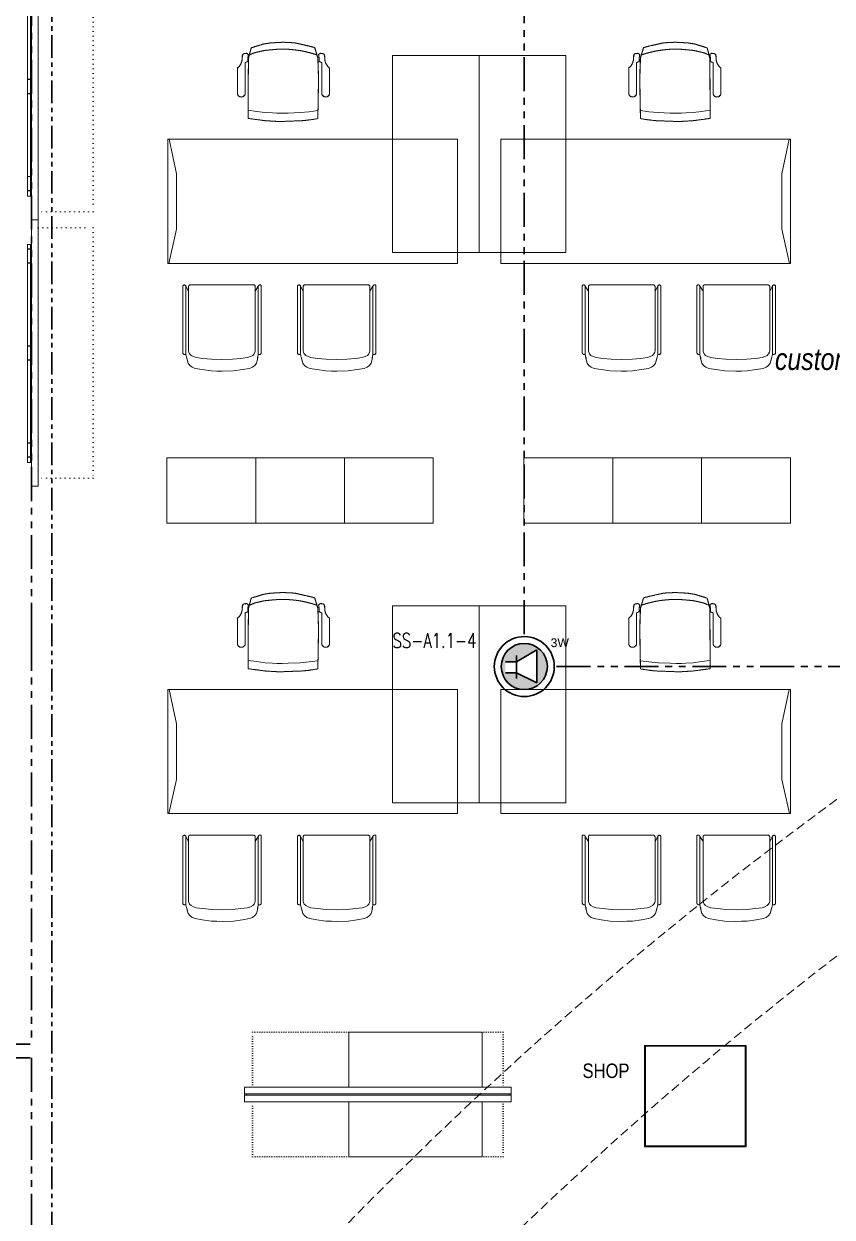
# Model space of a CAD drawing. Extents: x -1299 to 23780, y -3010 to 8106.
# Drawn here: x 1967 to 2525, y 1527 to 2351 of the extents above; entities that cross this region are included whole.
import ezdxf

# ---------------------------------------------------------------- set-up
doc = ezdxf.new("R2010")
doc.units = 0
doc.header["$LTSCALE"] = 25
doc.header["$MEASUREMENT"] = 0
for name, pattern in [('DOT2', [0.125, 0, -0.125]), ('HIDDEN', [0.375, 0.25, -0.125]), ('PHANTOM2', [1.25, 0.625, -0.125, 0.125, -0.125, 0.125, -0.125])]:
    doc.linetypes.add(name, pattern=pattern)
doc.layers.get('0').update_dxf_attribs({"color": 9, "lineweight": 9})
for name, color, linetype, lineweight in [('05', 9, 'Continuous', 9), ('10', 9, 'Continuous', 9), ('20', 9, 'DOT2', 9), ('21', 9, 'Continuous', 9), ('35', 9, 'Continuous', 9), ('40', 9, 'Continuous', 9), ('40B', 9, 'Continuous', 9), ('E-KABLO', 7, 'Continuous', 30), ('E-MESH TAVAN', 1, 'Continuous', 30), ('E-YAZI', 7, 'Continuous', 30), ('Seslendirme', 7, 'Continuous', 30)]:
    doc.layers.add(name, color=color, linetype=linetype, lineweight=lineweight)
doc.styles.add('Arial', font='arial.ttf', dxfattribs={"height": 2.5})
doc.styles.add('ILGAZ', font='txttw.shx')
doc.styles.add('MuuM_TEXT-ITALIC', font='ARIALNI.TTF')
doc.styles.add('MuuM_TEXT-STANDART', font='ARIALN.TTF')

# ---------------------------------------------------------------- blocks, each defined once
blk = doc.blocks.new('p-audi-furni')
at = {"layer": '05', "lineweight": 0}
for p, q in [((0, 184), (4.5, 184)), ((0, 0), (0, 184)), ((4.5, 184), (4.5, 0)), ((4.5, 5.5), (4.5, 178.5)), ((-2.8, 166.99), (-0.3, 166.99)), ((-2.8, 16.34), (-2.8, 166.99)), ((-0.8, 164), (-0.8, 166.99)), ((-0.3, 164), (-0.3, 166.99)), ((-2.8, 163.8), (-2.8, 164)), ((-2.3, 163.8), (-2.3, 164)), ((-2.3, 164), (0, 164)), ((-2.3, 163.8), (0, 163.8)), ((-0.8, 154.2), (-0.8, 163.8)), ((-0.3, 154.2), (-0.3, 163.8)), ((-2.8, 154.2), (-2.8, 154)), ((-2.3, 154), (-2.3, 154.2)), ((-2.3, 154.2), (0, 154.2)), ((-2.3, 154), (0, 154)), ((-0.8, 97), (-0.8, 154)), ((-0.3, 97), (-0.3, 154)), ((-2.8, 96.8), (-2.8, 97)), ((-2.3, 96.8), (-2.3, 97)), ((-2.3, 97), (0, 97)), ((-2.3, 96.8), (0, 96.8)), ((-0.8, 87.2), (-0.8, 96.8)), ((-0.3, 87.2), (-0.3, 96.8)), ((-2.8, 87.2), (-2.8, 87)), ((-2.3, 87.2), (0, 87.2)), ((-2.3, 87), (-2.3, 87.2)), ((-2.3, 87), (0, 87)), ((-0.8, 30), (-0.8, 87)), ((-0.3, 30), (-0.3, 87)), ((-2.8, 29.8), (-2.8, 30)), ((-2.3, 29.8), (-2.3, 30)), ((-2.3, 30), (0, 30)), ((-2.3, 29.8), (0, 29.8)), ((-0.8, 20.2), (-0.8, 29.8)), ((-0.3, 20.2), (-0.3, 29.8)), ((-2.8, 20.2), (-2.8, 20)), ((-2.3, 20.2), (0, 20.2)), ((-2.3, 20), (-2.3, 20.2)), ((-2.3, 20), (0, 20)), ((-0.8, 16.34), (-0.8, 20)), ((-0.3, 16.34), (-0.3, 20)), ((-0.3, 16.34), (-2.8, 16.34)), ((0, 0), (4.5, 0)), ((0, 0), (4.5, 0)), ((0, -184), (0, 0)), ((4.5, 0), (4.5, -184)), ((4.5, -178.5), (4.5, -5.5)), ((-2.8, -17.01), (-0.3, -17.01)), ((-2.8, -167.66), (-2.8, -17.01)), ((-2.8, -20.2), (-2.8, -20)), ((-2.3, -20.2), (-2.3, -20)), ((-2.3, -20), (0, -20)), ((-2.3, -20.2), (0, -20.2)), ((-0.8, -20), (-0.8, -17.01)), ((-0.8, -29.8), (-0.8, -20.2)), ((-0.3, -20), (-0.3, -17.01)), ((-0.3, -29.8), (-0.3, -20.2)), ((-2.8, -29.8), (-2.8, -30)), ((-2.3, -30), (-2.3, -29.8)), ((-2.3, -29.8), (0, -29.8)), ((-2.3, -30), (0, -30)), ((-0.8, -87), (-0.8, -30)), ((-0.3, -87), (-0.3, -30)), ((-2.8, -87.2), (-2.8, -87)), ((-2.3, -87.2), (-2.3, -87)), ((-2.3, -87), (0, -87)), ((-2.3, -87.2), (0, -87.2)), ((-0.8, -96.8), (-0.8, -87.2)), ((-0.3, -96.8), (-0.3, -87.2)), ((-2.8, -96.8), (-2.8, -97)), ((-2.3, -96.8), (0, -96.8)), ((-2.3, -97), (-2.3, -96.8)), ((-2.3, -97), (0, -97)), ((-0.8, -154), (-0.8, -97)), ((-0.3, -154), (-0.3, -97)), ((-2.8, -154.2), (-2.8, -154)), ((-2.3, -154.2), (-2.3, -154)), ((-2.3, -154), (0, -154)), ((-2.3, -154.2), (0, -154.2)), ((-0.8, -163.8), (-0.8, -154.2)), ((-0.3, -163.8), (-0.3, -154.2)), ((-2.8, -163.8), (-2.8, -164)), ((-2.3, -163.8), (0, -163.8)), ((-2.3, -164), (-2.3, -163.8)), ((-2.3, -164), (0, -164)), ((-0.8, -167.66), (-0.8, -164)), ((-0.3, -167.66), (-0.3, -164)), ((-0.3, -167.66), (-2.8, -167.66)), ((0, -184), (4.5, -184))]:
    blk.add_line(p, q, dxfattribs=at)
at = {"layer": '20', "color": 2, "lineweight": 0}
for p, q in [((4.5, 178.5), (42.5, 178.5)), ((42.5, 178.5), (42.5, 5.5)), ((42.5, 5.5), (4.5, 5.5)), ((4.5, -5.5), (42.5, -5.5)), ((42.5, -5.5), (42.5, -178.5)), ((42.5, -178.5), (4.5, -178.5))]:
    blk.add_line(p, q, dxfattribs=at)
blk = doc.blocks.new('Group-32-1')
for p, q in [((384804.5516, 69159.371), (384804.573, 69159.3356)), ((384804.5731, 69159.3699), (384804.573, 69159.3694)), ((384804.573, 69159.3694), (384804.573, 69159.3689)), ((384804.573, 69159.3689), (384804.573, 69158.9239)), ((384804.5732, 69159.3709), (384804.5731, 69159.3704)), ((384804.5731, 69159.3704), (384804.5731, 69159.3699)), ((384804.5733, 69159.3713), (384804.5732, 69159.3709)), ((384804.5735, 69159.3718), (384804.5733, 69159.3713)), ((384804.5736, 69159.3723), (384804.5735, 69159.3718)), ((384804.5738, 69159.3727), (384804.5736, 69159.3723)), ((384804.574, 69159.3732), (384804.5738, 69159.3727)), ((384804.5742, 69159.3736), (384804.574, 69159.3732)), ((384804.5745, 69159.374), (384804.5742, 69159.3736)), ((384804.5747, 69159.3745), (384804.5745, 69159.374)), ((384804.575, 69159.3749), (384804.5747, 69159.3745)), ((384804.5753, 69159.3752), (384804.575, 69159.3749)), ((384804.5756, 69159.3756), (384804.5753, 69159.3752)), ((384804.576, 69159.376), (384804.5756, 69159.3756)), ((384804.5763, 69159.3763), (384804.576, 69159.376)), ((384804.5767, 69159.3766), (384804.5763, 69159.3763)), ((384804.5771, 69159.3769), (384804.5767, 69159.3766)), ((384804.5775, 69159.3772), (384804.5771, 69159.3769)), ((384804.5779, 69159.3775), (384804.5775, 69159.3772)), ((384804.5783, 69159.3777), (384804.5779, 69159.3775)), ((384804.5788, 69159.3779), (384804.5783, 69159.3777)), ((384804.5792, 69159.3781), (384804.5788, 69159.3779)), ((384804.5797, 69159.3783), (384804.5792, 69159.3781)), ((384804.5801, 69159.3785), (384804.5797, 69159.3783)), ((384804.5806, 69159.3786), (384804.5801, 69159.3785)), ((384804.5811, 69159.3787), (384804.5806, 69159.3786)), ((384804.5816, 69159.3788), (384804.5811, 69159.3787)), ((384804.5821, 69159.3789), (384804.5816, 69159.3788)), ((384804.5825, 69159.3789), (384804.5821, 69159.3789)), ((384804.583, 69159.3789), (384804.5825, 69159.3789)), ((384805.023, 69159.3789), (384804.583, 69159.3789)), ((384805.0235, 69159.3789), (384805.023, 69159.3789)), ((384805.024, 69159.3789), (384805.0235, 69159.3789)), ((384805.0245, 69159.3788), (384805.024, 69159.3789)), ((384805.0249, 69159.3787), (384805.0245, 69159.3788)), ((384805.0254, 69159.3786), (384805.0249, 69159.3787)), ((384805.0259, 69159.3785), (384805.0254, 69159.3786)), ((384805.0264, 69159.3783), (384805.0259, 69159.3785)), ((384805.0268, 69159.3781), (384805.0264, 69159.3783)), ((384805.0273, 69159.3779), (384805.0268, 69159.3781)), ((384805.0277, 69159.3777), (384805.0273, 69159.3779)), ((384805.0281, 69159.3775), (384805.0277, 69159.3777)), ((384805.0285, 69159.3772), (384805.0281, 69159.3775)), ((384805.029, 69159.3769), (384805.0285, 69159.3772)), ((384805.0293, 69159.3766), (384805.029, 69159.3769)), ((384805.0297, 69159.3763), (384805.0293, 69159.3766)), ((384805.0301, 69159.376), (384805.0297, 69159.3763)), ((384805.0304, 69159.3756), (384805.0301, 69159.376)), ((384805.0307, 69159.3752), (384805.0304, 69159.3756)), ((384805.031, 69159.3749), (384805.0307, 69159.3752)), ((384805.0313, 69159.3745), (384805.031, 69159.3749)), ((384805.0316, 69159.374), (384805.0313, 69159.3745)), ((384805.0318, 69159.3736), (384805.0316, 69159.374)), ((384805.032, 69159.3732), (384805.0318, 69159.3736)), ((384805.0322, 69159.3727), (384805.032, 69159.3732)), ((384805.0324, 69159.3723), (384805.0322, 69159.3727)), ((384805.0326, 69159.3718), (384805.0324, 69159.3723)), ((384805.0327, 69159.3713), (384805.0326, 69159.3718)), ((384805.0328, 69159.3709), (384805.0327, 69159.3713)), ((384805.0329, 69159.3704), (384805.0328, 69159.3709)), ((384805.0329, 69159.3699), (384805.0329, 69159.3704)), ((384805.033, 69159.3694), (384805.0329, 69159.3699)), ((384805.0521, 69159.3725), (384805.033, 69159.3345)), ((384805.033, 69159.3689), (384805.033, 69159.3694)), ((384805.033, 69158.9322), (384805.033, 69159.3689)), ((384804.5516, 69158.8992), (384804.558, 69158.8616)), ((384805.033, 69158.9322), (384805.033, 69158.9322)), ((384805.0524, 69158.8992), (384805.0423, 69158.8616))]:
    blk.add_line(p, q)
at = {"flags": 128}
for points in [[(384804.5309, 69158.9092), (384804.5309, 69158.9087), (384804.531, 69158.9082), (384804.531, 69158.9077), (384804.5311, 69158.9072), (384804.5312, 69158.9068), (384804.5314, 69158.9063), (384804.5315, 69158.9058), (384804.5317, 69158.9054), (384804.5319, 69158.9049), (384804.5321, 69158.9045), (384804.5324, 69158.904), (384804.5326, 69158.9036), (384804.5329, 69158.9032), (384804.5332, 69158.9028), (384804.5335, 69158.9025), (384804.5339, 69158.9021), (384804.5342, 69158.9018), (384804.5346, 69158.9015), (384804.535, 69158.9012), (384804.5354, 69158.9009), (384804.5358, 69158.9006), (384804.5362, 69158.9004), (384804.5367, 69158.9001), (384804.5371, 69158.8999), (384804.5376, 69158.8998), (384804.538, 69158.8996), (384804.5385, 69158.8995), (384804.539, 69158.8994), (384804.5395, 69158.8993), (384804.54, 69158.8992), (384804.5404, 69158.8992), (384804.5409, 69158.8992), (384804.5516, 69158.8992), (384804.5516, 69159.3689), (384804.5516, 69159.3694), (384804.5516, 69159.3699), (384804.5515, 69159.3704), (384804.5515, 69159.3709), (384804.5513, 69159.3713), (384804.5512, 69159.3718), (384804.5511, 69159.3723), (384804.5509, 69159.3727), (384804.5507, 69159.3732), (384804.5505, 69159.3736), (384804.5502, 69159.374), (384804.55, 69159.3745), (384804.5497, 69159.3749), (384804.5494, 69159.3752), (384804.5491, 69159.3756), (384804.5487, 69159.376), (384804.5484, 69159.3763), (384804.548, 69159.3766), (384804.5476, 69159.3769), (384804.5472, 69159.3772), (384804.5468, 69159.3775), (384804.5464, 69159.3777), (384804.5459, 69159.3779), (384804.5455, 69159.3781), (384804.545, 69159.3783), (384804.5445, 69159.3785), (384804.5441, 69159.3786), (384804.5436, 69159.3787), (384804.5431, 69159.3788), (384804.5426, 69159.3789), (384804.5421, 69159.3789), (384804.5416, 69159.3789), (384804.5359, 69159.3789), (384804.5357, 69159.3789), (384804.5354, 69159.3789), (384804.5352, 69159.3788), (384804.535, 69159.3788), (384804.5347, 69159.3788), (384804.5345, 69159.3787), (384804.5343, 69159.3786), (384804.534, 69159.3785), (384804.5338, 69159.3784), (384804.5336, 69159.3783), (384804.5334, 69159.3782), (384804.5332, 69159.3781), (384804.533, 69159.3779), (384804.5328, 69159.3778), (384804.5326, 69159.3776), (384804.5324, 69159.3774), (384804.5322, 69159.3773), (384804.5321, 69159.3771), (384804.5319, 69159.3769), (384804.5318, 69159.3767), (384804.5316, 69159.3765), (384804.5315, 69159.3763), (384804.5314, 69159.376), (384804.5313, 69159.3758), (384804.5312, 69159.3756), (384804.5312, 69159.3754), (384804.5311, 69159.3751), (384804.531, 69159.3749), (384804.531, 69159.3746), (384804.531, 69159.3744), (384804.5309, 69159.3741), (384804.5309, 69159.3739), (384804.5309, 69158.9092)], [(384805.0521, 69158.8992), (384805.0628, 69158.8992), (384805.0633, 69158.8992), (384805.0638, 69158.8992), (384805.0642, 69158.8993), (384805.0647, 69158.8994), (384805.0652, 69158.8995), (384805.0657, 69158.8996), (384805.0661, 69158.8998), (384805.0666, 69158.8999), (384805.0671, 69158.9001), (384805.0675, 69158.9004), (384805.0679, 69158.9006), (384805.0683, 69158.9009), (384805.0687, 69158.9012), (384805.0691, 69158.9015), (384805.0695, 69158.9018), (384805.0698, 69158.9021), (384805.0702, 69158.9025), (384805.0705, 69158.9028), (384805.0708, 69158.9032), (384805.0711, 69158.9036), (384805.0714, 69158.904), (384805.0716, 69158.9045), (384805.0718, 69158.9049), (384805.072, 69158.9054), (384805.0722, 69158.9058), (384805.0723, 69158.9063), (384805.0725, 69158.9068), (384805.0726, 69158.9072), (384805.0727, 69158.9077), (384805.0727, 69158.9082), (384805.0728, 69158.9087), (384805.0728, 69158.9092), (384805.0728, 69159.3689), (384805.0728, 69159.3694), (384805.0727, 69159.3699), (384805.0727, 69159.3704), (384805.0726, 69159.3709), (384805.0725, 69159.3713), (384805.0723, 69159.3718), (384805.0722, 69159.3723), (384805.072, 69159.3727), (384805.0718, 69159.3732), (384805.0716, 69159.3736), (384805.0714, 69159.374), (384805.0711, 69159.3745), (384805.0708, 69159.3749), (384805.0705, 69159.3752), (384805.0702, 69159.3756), (384805.0698, 69159.376), (384805.0695, 69159.3763), (384805.0691, 69159.3766), (384805.0687, 69159.3769), (384805.0683, 69159.3772), (384805.0679, 69159.3775), (384805.0675, 69159.3777), (384805.0671, 69159.3779), (384805.0666, 69159.3781), (384805.0661, 69159.3783), (384805.0657, 69159.3785), (384805.0652, 69159.3786), (384805.0647, 69159.3787), (384805.0642, 69159.3788), (384805.0638, 69159.3789), (384805.0633, 69159.3789), (384805.0628, 69159.3789), (384805.0621, 69159.3789), (384805.0616, 69159.3789), (384805.0611, 69159.3789), (384805.0606, 69159.3788), (384805.0601, 69159.3787), (384805.0596, 69159.3786), (384805.0592, 69159.3785), (384805.0587, 69159.3783), (384805.0582, 69159.3781), (384805.0578, 69159.3779), (384805.0574, 69159.3777), (384805.0569, 69159.3775), (384805.0565, 69159.3772), (384805.0561, 69159.3769), (384805.0557, 69159.3766), (384805.0554, 69159.3763), (384805.055, 69159.376), (384805.0547, 69159.3756), (384805.0543, 69159.3752), (384805.054, 69159.3749), (384805.0538, 69159.3745), (384805.0535, 69159.374), (384805.0533, 69159.3736), (384805.053, 69159.3732), (384805.0528, 69159.3727), (384805.0527, 69159.3723), (384805.0525, 69159.3718), (384805.0524, 69159.3713), (384805.0523, 69159.3709), (384805.0522, 69159.3704), (384805.0521, 69159.3699), (384805.0521, 69159.3694), (384805.0521, 69159.3689), (384805.0521, 69158.8992)]]:
    blk.add_lwpolyline(points, close=True, dxfattribs=at)
for points in [[(384804.5309, 69158.9092, 0.414214), (384804.5409, 69158.8992), (384804.5516, 69158.8992), (384804.5516, 69159.3689, 0.414214), (384804.5416, 69159.3789), (384804.5359, 69159.3789, 0.414214), (384804.5309, 69159.3739)], [(384805.0521, 69158.8992), (384805.0628, 69158.8992, 0.414214), (384805.0728, 69158.9092), (384805.0728, 69159.3689, 0.414214), (384805.0628, 69159.3789), (384805.0621, 69159.3789, 0.414214), (384805.0521, 69159.3689)]]:
    blk.add_lwpolyline(points, format="xyb", close=True, dxfattribs=at)
blk.add_lwpolyline([(384805.033, 69158.9322), (384805.033, 69159.3689, 0.414214), (384805.023, 69159.3789), (384804.583, 69159.3789, 0.414214), (384804.573, 69159.3689), (384804.573, 69158.9239), (384804.5738, 69158.9202)], format="xyb", dxfattribs=at)
for points in [[(384804.5569, 69158.8806), (384804.5569, 69158.8686), (384804.5592, 69158.8546), (384804.5647, 69158.8386), (384804.5752, 69158.8236), (384804.5922, 69158.8111), (384804.6127, 69158.8031), (384804.6612, 69158.7941), (384804.7237, 69158.7861), (384804.8002, 69158.7831)], [(384804.573, 69158.9322), (384804.573, 69158.9239), (384804.5752, 69158.9142), (384804.5804, 69158.903), (384804.5903, 69158.8926), (384804.6064, 69158.8839), (384804.6258, 69158.8783), (384804.6716, 69158.8721), (384804.7307, 69158.8665), (384804.803, 69158.8644)], [(384805.0434, 69158.8658), (384805.0434, 69158.8686), (384805.0412, 69158.8546), (384805.0357, 69158.8386), (384805.0252, 69158.8236), (384805.0082, 69158.8111), (384804.9877, 69158.8031), (384804.9392, 69158.7941), (384804.8767, 69158.7861), (384804.8002, 69158.7831)], [(384805.033, 69158.9322), (384805.033, 69158.9239), (384805.0308, 69158.9142), (384805.0256, 69158.903), (384805.0157, 69158.8926), (384804.9996, 69158.8839), (384804.9803, 69158.8783), (384804.9344, 69158.8721), (384804.8753, 69158.8665), (384804.803, 69158.8644)]]:
    blk.add_lwpolyline(points, dxfattribs=at)
at = {"layer": '40'}
blk.add_lwpolyline([(384805.023, 69159.3789), (384804.583, 69159.3789, 0.414214), (384804.573, 69159.3689), (384804.573, 69159.3366), (384804.573, 69159.3356), (384804.5516, 69159.371), (384804.551, 69159.3725, 0.309775), (384804.5416, 69159.3789), (384804.5359, 69159.3789, 0.413784), (384804.5309, 69159.3739), (384804.5309, 69158.9092, 0.414214), (384804.5409, 69158.8992), (384804.5516, 69158.8992), (384804.5569, 69158.8686), (384804.5592, 69158.8546), (384804.5647, 69158.8386), (384804.5752, 69158.8236), (384804.5922, 69158.8111), (384804.6127, 69158.8031), (384804.6612, 69158.7941), (384804.7237, 69158.7861), (384804.8002, 69158.7831), (384804.8384, 69158.7846), (384804.8767, 69158.7861), (384804.9392, 69158.7941), (384804.9877, 69158.8031), (384805.0082, 69158.8111), (384805.0252, 69158.8236), (384805.0357, 69158.8386), (384805.0412, 69158.8546), (384805.0473, 69158.8804), (384805.0524, 69158.8992), (384805.0628, 69158.8992, 0.414214), (384805.0728, 69158.9092), (384805.0728, 69159.3689, 0.781144), (384805.0521, 69159.3725), (384805.033, 69159.3345), (384805.033, 69159.3689, 0.407263), (384805.0232, 69159.3789)], format="xyb", close=True, dxfattribs=at)
blk = doc.blocks.new('Group-258-1')
at = {"linetype": 'Continuous'}
for p, q in [((384800.0983, 69164.505), (384800.0936, 69164.5084)), ((384800.71, 69164.505), (384800.7146, 69164.5084)), ((384800.2257, 69164.3995), (384800.1668, 69164.4084)), ((384800.2892, 69164.3936), (384800.2257, 69164.3995)), ((384800.3717, 69164.3904), (384800.2892, 69164.3936)), ((384800.4137, 69164.389), (384800.3717, 69164.3904)), ((384800.4502, 69164.389), (384800.4137, 69164.389)), ((384800.4792, 69164.3908), (384800.4502, 69164.389)), ((384800.5299, 69164.394), (384800.4792, 69164.3908)), ((384800.5895, 69164.4019), (384800.5299, 69164.394)), ((384800.6491, 69164.4097), (384800.5895, 69164.4019))]:
    blk.add_line(p, q, dxfattribs=at)
at = {"linetype": 'Continuous', "flags": 128}
for points in [[(384800.0862, 69164.6997), (384800.0862, 69164.6409), (384800.0862, 69164.6409)], [(384800.0862, 69164.6409), (384800.0862, 69164.5259), (384800.0862, 69164.6409)], [(384800.1395, 69164.5259), (384800.1395, 69164.6409), (384800.1395, 69164.6409)], [(384800.6687, 69164.5259), (384800.6687, 69164.6409), (384800.6687, 69164.6409)], [(384800.722, 69164.6997), (384800.722, 69164.6409), (384800.722, 69164.6409)], [(384800.722, 69164.6409), (384800.722, 69164.5259), (384800.722, 69164.6409)], [(384800.0862, 69164.5259), (384800.0862, 69164.5259), (384800.087, 69164.52)], [(384800.0862, 69164.5259), (384800.087, 69164.52), (384800.087, 69164.52)], [(384800.087, 69164.52), (384800.087, 69164.52), (384800.0892, 69164.5143)], [(384800.087, 69164.52), (384800.0892, 69164.5143), (384800.0892, 69164.5143)], [(384800.0892, 69164.5143), (384800.0892, 69164.5143), (384800.0929, 69164.5094)], [(384800.0892, 69164.5143), (384800.0936, 69164.5084), (384800.0929, 69164.5094)], [(384800.0977, 69164.5054), (384800.0977, 69164.5054), (384800.1034, 69164.5026)], [(384800.0977, 69164.5054), (384800.1034, 69164.5026), (384800.1034, 69164.5026)], [(384800.1034, 69164.5026), (384800.1034, 69164.5026), (384800.1096, 69164.5011)], [(384800.1034, 69164.5026), (384800.1096, 69164.5011), (384800.1096, 69164.5011)], [(384800.1096, 69164.5011), (384800.1096, 69164.5011), (384800.1161, 69164.5011)], [(384800.1096, 69164.5011), (384800.1161, 69164.5011), (384800.1161, 69164.5011)], [(384800.1161, 69164.5011), (384800.1161, 69164.5011), (384800.1223, 69164.5026)], [(384800.1161, 69164.5011), (384800.1223, 69164.5026), (384800.1223, 69164.5026)], [(384800.1223, 69164.5026), (384800.1223, 69164.5026), (384800.128, 69164.5054)], [(384800.1223, 69164.5026), (384800.128, 69164.5054), (384800.128, 69164.5054)], [(384800.128, 69164.5054), (384800.128, 69164.5054), (384800.1328, 69164.5094)], [(384800.128, 69164.5054), (384800.1328, 69164.5094), (384800.1328, 69164.5094)], [(384800.1328, 69164.5094), (384800.1328, 69164.5094), (384800.1365, 69164.5143)], [(384800.1328, 69164.5094), (384800.1365, 69164.5143), (384800.1365, 69164.5143)], [(384800.1365, 69164.5143), (384800.1365, 69164.5143), (384800.1387, 69164.52)], [(384800.1365, 69164.5143), (384800.1387, 69164.52), (384800.1387, 69164.52)], [(384800.1387, 69164.52), (384800.1387, 69164.52), (384800.1395, 69164.5259)], [(384800.1387, 69164.52), (384800.1395, 69164.5259), (384800.1395, 69164.5259)], [(384800.6695, 69164.52), (384800.6695, 69164.52), (384800.6687, 69164.5259)], [(384800.6695, 69164.52), (384800.6687, 69164.5259), (384800.6687, 69164.5259)], [(384800.6718, 69164.5143), (384800.6718, 69164.5143), (384800.6695, 69164.52)], [(384800.6718, 69164.5143), (384800.6695, 69164.52), (384800.6695, 69164.52)], [(384800.6754, 69164.5094), (384800.6754, 69164.5094), (384800.6718, 69164.5143)], [(384800.6754, 69164.5094), (384800.6718, 69164.5143), (384800.6718, 69164.5143)], [(384800.6802, 69164.5054), (384800.6802, 69164.5054), (384800.6754, 69164.5094)], [(384800.6802, 69164.5054), (384800.6754, 69164.5094), (384800.6754, 69164.5094)], [(384800.6859, 69164.5026), (384800.6859, 69164.5026), (384800.6802, 69164.5054)], [(384800.6859, 69164.5026), (384800.6802, 69164.5054), (384800.6802, 69164.5054)], [(384800.6922, 69164.5011), (384800.6922, 69164.5011), (384800.6859, 69164.5026)], [(384800.6922, 69164.5011), (384800.6859, 69164.5026), (384800.6859, 69164.5026)], [(384800.6986, 69164.5011), (384800.6986, 69164.5011), (384800.6922, 69164.5011)], [(384800.6986, 69164.5011), (384800.6922, 69164.5011), (384800.6922, 69164.5011)], [(384800.7048, 69164.5026), (384800.7048, 69164.5026), (384800.6986, 69164.5011)], [(384800.7048, 69164.5026), (384800.6986, 69164.5011), (384800.6986, 69164.5011)], [(384800.7105, 69164.5054), (384800.7105, 69164.5054), (384800.7048, 69164.5026)], [(384800.7105, 69164.5054), (384800.7048, 69164.5026), (384800.7048, 69164.5026)], [(384800.719, 69164.5143), (384800.7146, 69164.5084), (384800.7153, 69164.5094)], [(384800.719, 69164.5143), (384800.719, 69164.5143), (384800.7153, 69164.5094)], [(384800.7213, 69164.52), (384800.7213, 69164.52), (384800.719, 69164.5143)], [(384800.7213, 69164.52), (384800.719, 69164.5143), (384800.719, 69164.5143)], [(384800.722, 69164.5259), (384800.722, 69164.5259), (384800.7213, 69164.52)], [(384800.722, 69164.5259), (384800.7213, 69164.52), (384800.7213, 69164.52)]]:
    blk.add_lwpolyline(points, close=True, dxfattribs=at)
at = {"linetype": 'Continuous'}
for points in [[(384800.3272, 69164.8751), (384800.2792, 69164.8644), (384800.2312, 69164.8536)], [(384800.4074, 69164.8792), (384800.3673, 69164.8772), (384800.3272, 69164.8751)], [(384800.4932, 69164.8746), (384800.4503, 69164.8769), (384800.4074, 69164.8792)], [(384800.5432, 69164.8666), (384800.5182, 69164.8706), (384800.4932, 69164.8746)], [(384800.1182, 69164.7571), (384800.1184, 69164.788), (384800.1261, 69164.8013), (384800.1481, 69164.8026)], [(384800.1481, 69164.8026), (384800.1523, 69164.8031), (384800.1616, 69164.7937)], [(384800.1616, 69164.7937), (384800.1601, 69164.7826), (384800.1585, 69164.7715)], [(384800.1886, 69164.8426), (384800.1775, 69164.8055), (384800.1663, 69164.7685)], [(384800.2113, 69164.8039), (384800.1911, 69164.7972), (384800.1708, 69164.7905)], [(384800.2312, 69164.8536), (384800.2099, 69164.8481), (384800.1886, 69164.8426)], [(384800.2746, 69164.8191), (384800.2429, 69164.8115), (384800.2113, 69164.8039)], [(384800.3252, 69164.8264), (384800.2999, 69164.8227), (384800.2746, 69164.8191)], [(384800.3841, 69164.8318), (384800.3546, 69164.8291), (384800.3252, 69164.8264)], [(384800.4307, 69164.8318), (384800.4074, 69164.8318), (384800.3841, 69164.8318)], [(384800.4872, 69164.8271), (384800.4589, 69164.8295), (384800.4307, 69164.8318)], [(384800.5356, 69164.8225), (384800.5114, 69164.8248), (384800.4872, 69164.8271)], [(384800.5919, 69164.8096), (384800.5638, 69164.8161), (384800.5356, 69164.8225)], [(384800.6271, 69164.8405), (384800.5851, 69164.8535), (384800.5432, 69164.8666)], [(384800.637, 69164.7924), (384800.6046, 69164.8075), (384800.5919, 69164.8096)], [(384800.6454, 69164.7717), (384800.6363, 69164.8061), (384800.6271, 69164.8405)], [(384800.6601, 69164.8026), (384800.656, 69164.8031), (384800.6466, 69164.7937)], [(384800.6466, 69164.7937), (384800.6482, 69164.7826), (384800.6497, 69164.7715)], [(384800.69, 69164.7571), (384800.6898, 69164.788), (384800.6822, 69164.8013), (384800.6601, 69164.8026)], [(384800.0854, 69164.7011), (384800.1126, 69164.7212), (384800.1182, 69164.7571)], [(384800.158, 69164.7461), (384800.1488, 69164.7423), (384800.1395, 69164.7385)], [(384800.1395, 69164.7385), (384800.1395, 69164.6897), (384800.1395, 69164.6409)], [(384800.1585, 69164.7715), (384800.1583, 69164.7588), (384800.158, 69164.7461)], [(384800.1663, 69164.7685), (384800.1639, 69164.6975), (384800.1616, 69164.6266)], [(384800.6491, 69164.4746), (384800.6472, 69164.6232), (384800.6454, 69164.7717)], [(384800.6497, 69164.7715), (384800.65, 69164.7588), (384800.6502, 69164.7461)], [(384800.6502, 69164.7461), (384800.6595, 69164.7423), (384800.6687, 69164.7385)], [(384800.6687, 69164.7385), (384800.6687, 69164.6897), (384800.6687, 69164.6409)], [(384800.7229, 69164.7011), (384800.6957, 69164.7212), (384800.69, 69164.7571)], [(384800.1616, 69164.6266), (384800.1642, 69164.4892), (384800.1668, 69164.3518)], [(384800.6491, 69164.3531), (384800.6491, 69164.4138), (384800.6491, 69164.4746)], [(384800.1668, 69164.3518), (384800.2302, 69164.3409), (384800.278, 69164.3374)], [(384800.278, 69164.3374), (384800.3427, 69164.3349), (384800.4074, 69164.3324)], [(384800.4074, 69164.3324), (384800.4288, 69164.3324), (384800.4502, 69164.3324)], [(384800.4502, 69164.3324), (384800.4901, 69164.3349), (384800.5299, 69164.3374)], [(384800.5299, 69164.3374), (384800.5895, 69164.3452), (384800.6491, 69164.3531)]]:
    blk.add_open_spline(points, degree=2, dxfattribs=at)
at = {"layer": '40'}
blk.add_lwpolyline([(384800.6491, 69164.3531), (384800.5895, 69164.3452), (384800.5299, 69164.3374), (384800.4502, 69164.3324), (384800.4074, 69164.3324), (384800.3427, 69164.3349), (384800.278, 69164.3374), (384800.2222, 69164.3433), (384800.1668, 69164.3518), (384800.1642, 69164.4892), (384800.1616, 69164.6266), (384800.1639, 69164.6975), (384800.1663, 69164.7685), (384800.1732, 69164.7913), (384800.1886, 69164.8426), (384800.3272, 69164.8751), (384800.4074, 69164.8792), (384800.4932, 69164.8746), (384800.5432, 69164.8666), (384800.6271, 69164.8405), (384800.6454, 69164.7717), (384800.6472, 69164.6232), (384800.6491, 69164.4746), (384800.6491, 69164.4097)], close=True, dxfattribs=at)
for points in [[(384800.1395, 69164.7385), (384800.158, 69164.7461), (384800.1583, 69164.7588), (384800.1585, 69164.7715), (384800.1616, 69164.7937), (384800.1481, 69164.8026, 0.293897), (384800.1206, 69164.7899), (384800.1182, 69164.7571, -0.205), (384800.0854, 69164.7011), (384800.0862, 69164.6997), (384800.0862, 69164.5259, 0.937941), (384800.1395, 69164.5259)], [(384800.6687, 69164.7385), (384800.6502, 69164.7461), (384800.65, 69164.7588), (384800.6497, 69164.7715), (384800.6466, 69164.7937), (384800.6601, 69164.8026, -0.293897), (384800.6877, 69164.7899), (384800.69, 69164.7571, 0.205), (384800.7229, 69164.7011), (384800.722, 69164.6997), (384800.722, 69164.5259, -0.937941), (384800.6687, 69164.5259)]]:
    blk.add_lwpolyline(points, format="xyb", close=True, dxfattribs=at)
blk = doc.blocks.new('Group-8-1')
for p, q in [((384791.7973, 69160.1985), (384791.7973, 69159.4172)), ((384791.7973, 69159.4172), (384792.2453, 69159.4172))]:
    blk.add_line(p, q)
blk.add_lwpolyline([(384792.395, 69160.776), (384792.395, 69159.4172), (384792.2453, 69159.4172), (384792.2453, 69159.3415), (384790.2453, 69159.3415), (384790.2453, 69160.1981), (384791.7973, 69160.1985), (384791.7973, 69160.776)], close=True)
at = {"flags": 128}
for points in [[(384792.2453, 69159.4172), (384792.395, 69159.4172), (384792.395, 69160.776), (384791.7973, 69160.776), (384791.7973, 69160.1985)], [(384790.2457, 69160.1985), (384790.2547, 69160.1985), (384790.3041, 69159.9608), (384790.3041, 69159.5776), (384790.2526, 69159.3415), (384790.2453, 69159.3415), (384790.2453, 69160.1981)]]:
    blk.add_lwpolyline(points, dxfattribs=at)
for points in [[(384792.2453, 69160.1985), (384790.2453, 69160.1985), (384790.2453, 69159.3415), (384792.2453, 69159.3415), (384792.2453, 69160.1985)], [(384792.2453, 69160.1985), (384790.2453, 69160.1985), (384790.2453, 69159.3415), (384792.2453, 69159.3415)]]:
    blk.add_lwpolyline(points, close=True, dxfattribs=at)
blk = doc.blocks.new('Group-19-11')
at = {"color": 7, "extrusion": (0, 0, -1), "zscale": -1}
for name, p in [('Group-258-1', (-384801.2026, -69165.6592)), ('Group-32-1', (-384805.1762, -69161.835)), ('Group-32-1', (-384805.968, -69161.835))]:
    blk.add_blockref(name, p, dxfattribs=at)
blk.add_blockref('Group-8-1', (-384790.2453, -69161.6485))
blk = doc.blocks.new('Group-41-1')
for p, q in [((384804.5645, 69162.035), (384804.5645, 69161.585)), ((384805.1779, 69162.035), (384804.5645, 69162.035)), ((384805.1779, 69161.585), (384805.1779, 69162.035)), ((384804.5645, 69161.585), (384805.1779, 69161.585))]:
    blk.add_line(p, q)
at = {"flags": 128}
blk.add_lwpolyline([(384804.5645, 69162.035), (384805.1779, 69162.035), (384805.1779, 69161.585), (384804.5645, 69161.585)], close=True, dxfattribs=at)
blk = doc.blocks.new('Group-42-1')
at = {"layer": '05', "color": 7}
for p in [(-1.2267, 0), (-0.6133, 0), (0, 0)]:
    blk.add_blockref('Group-41-1', p, dxfattribs=at)
blk = doc.blocks.new('Group-174-1')
for p, q in [((384790.8625, 69153.5038), (384790.1625, 69153.5038)), ((384790.1625, 69152.8038), (384790.1625, 69153.5038)), ((384790.8625, 69152.8038), (384790.8625, 69153.5038)), ((384790.8565, 69153.4978), (384790.1685, 69153.4978)), ((384790.1685, 69152.8098), (384790.1685, 69153.4978)), ((384790.8565, 69152.8098), (384790.8565, 69153.4978)), ((384790.1625, 69152.8038), (384790.8625, 69152.8038)), ((384790.1685, 69152.8098), (384790.8565, 69152.8098))]:
    blk.add_line(p, q)
at = {"layer": '40'}
blk.add_lwpolyline([(384790.1625, 69152.8038), (384790.8625, 69152.8038), (384790.8625, 69153.5038), (384790.1625, 69153.5038)], close=True, dxfattribs=at)
blk = doc.blocks.new('p-audi_unit-3')
at = {"lineweight": 0}
for p, q in [((4.5, 184), (0, 184)), ((0, 0), (0, 184)), ((4.5, 182.8), (4.5, 184)), ((4.5, 182.8), (5.5, 182.8)), ((4.5, 182.8), (4.5, 1.4)), ((5.5, 182.8), (5.5, 184)), ((10, 184), (5.5, 184)), ((5.5, 182.8), (5.5, 1.4)), ((10, 0), (10, 184)), ((0, 178.5), (0, 5.5)), ((10, 5.5), (10, 178.5)), ((-38, 163.7), (-38, 72.3)), ((-37.7, 164), (0, 164)), ((47.7, 164), (10, 164)), ((48, 163.7), (48, 72.3)), ((-37.7, 72), (0, 72)), ((47.7, 72), (10, 72)), ((4.5, 0), (0, 0)), ((4.5, 1.4), (5.5, 1.4)), ((4.5, 0), (4.5, 1.4)), ((5.5, 0), (5.5, 1.4)), ((10, 0), (5.5, 0))]:
    blk.add_line(p, q, dxfattribs=at)
blk.add_lwpolyline([(10, 0), (0, 0), (0, 72), (-38, 72), (-38, 164), (0, 164), (0, 184), (10, 184), (10, 164), (48, 164), (47.7, 72), (10, 72), (10, 0)], close=True)
for centre, start, end in [((-37.7, 163.7), 90, 180), ((47.7, 163.7), 0, 90), ((-37.7, 72.3), 180, 270), ((47.7, 72.3), 270, 0)]:
    blk.add_arc(centre, 0.3, start, end, dxfattribs=at)
at = {"layer": '20', "lineweight": 0, "ltscale": 0.5}
for p, q in [((-38, 5.5), (-38, 178.5)), ((-38, 178.5), (0, 178.5)), ((10, 178.5), (48, 178.5)), ((48, 178.5), (48, 5.5)), ((0, 5.5), (-38, 5.5)), ((48, 5.5), (10, 5.5))]:
    blk.add_line(p, q, dxfattribs=at)
blk = doc.blocks.new('p-zemin kat')
at = {"layer": '20', "linetype": 'HIDDEN', "lineweight": 0}
blk.add_arc((4088.57, -323.37), 2647.53, 80.45701, 156.55486, dxfattribs=at)
at = {"layer": '40'}
blk.add_lwpolyline([(1851.16, 326.92), (3319.5, 326.92), (3319.5, 343), (3280.52, 343), (3280.5, 427), (3319.5, 427), (3319.5, 570), (4025.5, 570), (4025.5, 427), (4064.5, 427), (4064.5, 343), (3980.5, 343), (3980.5, 326.92), (4680.5, 326.92), (4680.5, 427), (4780.58, 427), (4780.58, 1901.49, 0.054196), (4273.07, 1999.31), (4278.59, 2070.68, 0.306949), (1935.27, 740.05), (1999.45, 708.36, 0.043245), (1856.49, 345)], format="xyb", close=True, dxfattribs=at)
at = {"layer": '40B'}
blk.add_lwpolyline([(3287.33, 2825), (2222.5, 2825), (2222.5, 2815), (1955, 2815), (1955, 1945), (1959.5, 1945), (1959.5, 1385), (1162.5, 1385), (1162.5, 730), (1392.5, 730), (1392.5, 325), (1522.5, 325), (1522.5, 725), (1802.6, 725), (1802.6, 730), (1831.78, 791.16), (1935.27, 740.05, -0.306949), (4278.59, 2070.68, 0.001238)], format="xyb", dxfattribs=at)
blk.add_lwpolyline([(3364.5, 343), (3319.5, 343), (3319.5, 320), (1719.67, 320), (1719.67, 326.92), (1719.56, 328.25, -0.047611), (1885.58, 764.59), (1935.27, 740.05, -0.306949), (4278.59, 2070.68), (4283.12, 2125.91, -0.05155), (4780.05, 2034.32), (4787.5, 2034.32), (4787.5, 320), (4025.5, 320), (4025.5, 570), (3319.5, 570), (3319.5, 427), (3364.5, 427), (3364.5, 343)], format="xyb", close=True, dxfattribs=at)
at = {"layer": '40', "insert": (2540.61, 2119.7), "char_height": 15, "width": 335.6561, "attachment_point": 5, "style": 'MuuM_TEXT-ITALIC'}
blk.add_mtext('customer area', dxfattribs=at)
blk = doc.blocks.new('100_3W ACİL ANONS İÇİN HOPARLÖR (SARKIT) (YANGINA DAYANIKLI)')
at = {"layer": 'Seslendirme'}
h = blk.add_hatch(color=3, dxfattribs=at)
h.paths.add_polyline_path([(-5215.67, 3851.7, 1), (-5183.75, 3851.7, 1)])
h.paths.add_polyline_path([(-5191.09, 3863.14), (-5191.09, 3840.4), (-5205.13, 3847.3), (-5212.81, 3847.3), (-5212.81, 3854.95), (-5205.13, 3854.95)], flags=16)
at = {"layer": 'E-YAZI', "color": 3, "linetype": 'Continuous', "ltscale": 100}
blk.add_circle((-5199.71, 3851.7, 0), 20.71, dxfattribs=at)
at = {"layer": 'Seslendirme', "color": 3}
for p, q in [((-5205.13, 3854.95, 0), (-5191.09, 3863.14, 0)), ((-5205.13, 3859.31, 0), (-5205.13, 3843.34, 0)), ((-5191.09, 3863.14, 452.52), (-5191.09, 3840.4, 452.52)), ((-5212.81, 3854.95, 0), (-5205.13, 3854.95, 0)), ((-5205.13, 3847.3, 0), (-5212.81, 3847.3, 0)), ((-5191.09, 3840.4, 0), (-5205.13, 3847.3, 0))]:
    blk.add_line(p, q, dxfattribs=at)
blk.add_circle((-5199.71, 3851.7, 0), 15.96, dxfattribs=at)
at = {"color": 3, "insert": (-5181.55, 3871.14, 0), "char_height": 6.034, "attachment_point": 1, "style": 'Arial'}
blk.add_mtext_dynamic_manual_height_columns('3W', width=27.142, gutter_width=12.5, heights=[0], dxfattribs=at)

msp = doc.modelspace()

# ---------------------------------------------------------------- linework, layer by layer
at = {"layer": '20', "linetype": 'HIDDEN', "lineweight": 0}
msp.add_lwpolyline([(1754.32, 730, -0.342283), (4527.5, 2199.66, -0.342283)], format="xyb", dxfattribs=at)
at = {"layer": '35'}
msp.add_arc((4088.57, -323.37), 2401.58, 85.46185, 153.71717, dxfattribs=at)
at = {"layer": 'E-KABLO', "color": 6, "linetype": 'PHANTOM2', "ltscale": 1.5}
for p, q in [((1972.16, 1928), (1972.16, 2720.5)), ((1972.16, 1928), (1972.16, 1646.78)), ((1972.16, 1637.21), (1972.16, 1372.5))]:
    msp.add_line(p, q, dxfattribs=at)
at = {"layer": 'E-KABLO', "color": 5, "linetype": 'PHANTOM2', "ltscale": 1.5}
for p, q in [((2312.59, 1929.82), (2312.59, 2475.18)), ((2334.91, 1907.5), (2990.29, 1907.5))]:
    msp.add_line(p, q, dxfattribs=at)
at = {"layer": 'E-MESH TAVAN', "color": 6, "linetype": 'PHANTOM2'}
for p, q in [((1986.37, 1359.05), (1986.37, 2700.6)), ((1643.24, 1646.78), (1972.16, 1646.78)), ((1643.24, 1637.21), (1972.16, 1637.21))]:
    msp.add_line(p, q, dxfattribs=at)

# ---------------------------------------------------------------- block references
msp.add_blockref('p-audi-furni', (1972.3, 2216))
at = {"layer": '05', "color": 7, "yscale": 100, "zscale": 100}
for name, p, xscale in [('Group-19-11', (2066.43, 2416.61), 100), ('Group-19-11', (2496.36, 2416.61), -100), ('Group-42-1', (-38478268.03, -6914151.89), 100), ('Group-42-1', (-38478021.42, -6914151.89), 100), ('Group-19-11', (2066.43, 2036.61), 100), ('Group-19-11', (2496.36, 2036.61), -100)]:
    msp.add_blockref(name, p, dxfattribs=dict(at, xscale=xscale))
at = {"layer": '05', "rotation": 270}
msp.add_blockref('p-audi_unit-3', (2119.43, 1616.94), dxfattribs=at)
at = {"layer": '05', "color": 7, "xscale": -100, "yscale": 100, "zscale": 100, "rotation": 180}
msp.add_blockref('Group-174-1', (-38476620.55, 6916926.29), dxfattribs=at)
at = {"layer": '10'}
msp.add_blockref('p-zemin kat', (0, 0), dxfattribs=at)
at = {"layer": 'E-MESH TAVAN', "color": 6, "linetype": 'PHANTOM2'}
msp.add_blockref('100_3W ACİL ANONS İÇİN HOPARLÖR (SARKIT) (YANGINA DAYANIKLI)', (7512.3, -1944.2, 0), dxfattribs=at)

# ---------------------------------------------------------------- texts
at = {"layer": '21', "style": 'MuuM_TEXT-STANDART'}
msp.add_text('SHOP', height=10, dxfattribs=at).set_placement((2352.79, 1623.36))
at = {"layer": 'E-YAZI', "color": 3, "style": 'ILGAZ', "width": 0.75}
msp.add_text('SS-A1.1-4', height=10, dxfattribs=at).set_placement((2221.62, 1920.48))

doc.saveas('drawing.dxf')
